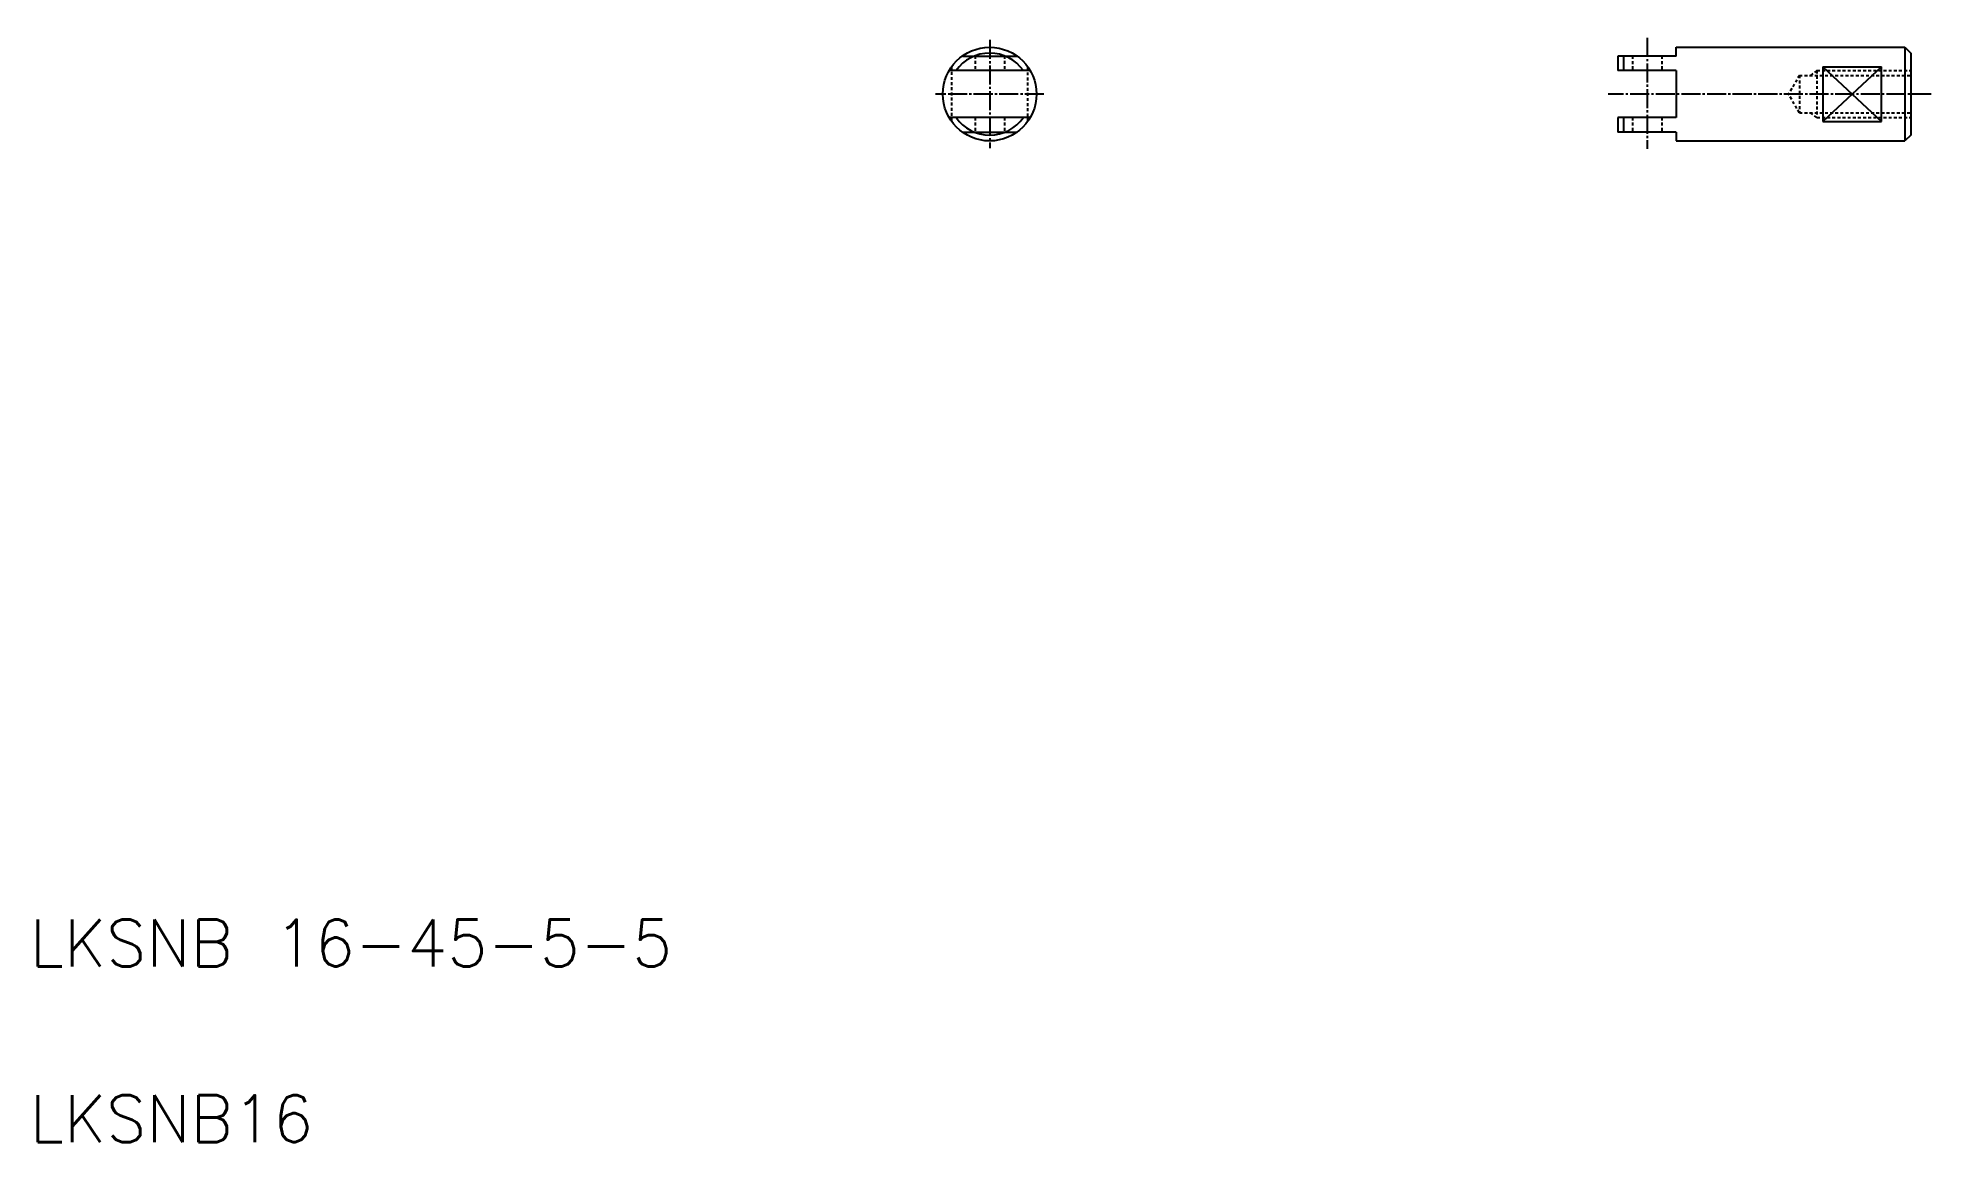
# Model space of a CAD drawing. Extents: x 21 to 344, y 20 to 209.
import ezdxf

# ---------------------------------------------------------------- set-up
doc = ezdxf.new("R2010")
doc.units = 0
doc.header["$LTSCALE"] = 0.25
doc.linetypes.add('CENTER', pattern=[17.5, 13, -1.5, 1.5, -1.5])
doc.linetypes.add('DASHED', pattern=[3.5, 2, -1.5])
doc.layers.get('0').update_dxf_attribs({"linetype": 'CONTINUOUS'})
doc.styles.get("Standard").update_dxf_attribs({"font": 'txt.shx'})

msp = doc.modelspace()

# ---------------------------------------------------------------- linework, layer by layer
at = {"color": 1, "linetype": 'CENTER'}
for p, q in [((183.81, 208.24), (183.81, 189.73)), ((295.99, 208.6), (295.99, 189.66)), ((193.07, 198.99), (174.56, 198.99)), ((344.48, 198.99), (289.36, 198.99))]:
    msp.add_line(p, q, dxfattribs=at)
for p, q in [((300.99, 206.99), (339.99, 206.99)), ((300.99, 205.49), (300.99, 206.99)), ((303.99, 206.99), (303.99, 206.99)), ((315.99, 206.99), (315.99, 206.99)), ((339.99, 206.99), (339.99, 190.99)), ((339.99, 206.99), (340.99, 205.99)), ((179.15, 205.49), (188.48, 205.49)), ((290.99, 205.49), (290.99, 202.99)), ((300.99, 205.49), (290.99, 205.49)), ((291.99, 205.49), (291.99, 202.99)), ((325.99, 203.65), (335.99, 203.65)), ((325.99, 203.65), (325.99, 194.32)), ((335.99, 194.32), (335.99, 203.65)), ((340.99, 205.99), (340.99, 191.99)), ((190.74, 202.99), (176.88, 202.99)), ((300.99, 202.99), (290.99, 202.99)), ((300.99, 202.99), (300.99, 194.99)), ((190.74, 194.99), (176.88, 194.99)), ((300.99, 194.99), (290.99, 194.99)), ((290.99, 194.99), (290.99, 192.49)), ((291.99, 194.99), (291.99, 192.49)), ((325.99, 194.32), (335.99, 194.32)), ((179.15, 192.49), (188.48, 192.49)), ((300.99, 192.49), (290.99, 192.49)), ((300.99, 192.49), (300.99, 190.99)), ((300.99, 190.99), (339.99, 190.99)), ((340.99, 191.99), (339.99, 190.99))]:
    msp.add_line(p, q)
at = {"linetype": 'DASHED'}
for p, q in [((177.31, 203.65), (177.31, 194.32)), ((190.31, 194.32), (190.31, 203.65)), ((321.99, 202.19), (320.14, 198.99)), ((321.99, 202.19), (340.99, 202.19)), ((321.99, 202.19), (321.99, 195.79)), ((324.99, 202.99), (324.99, 194.99)), ((321.99, 195.79), (320.14, 198.99)), ((321.99, 195.79), (340.99, 195.79))]:
    msp.add_line(p, q, dxfattribs=at)
at = {"color": 3, "linetype": 'DASHED'}
for p, q in [((181.31, 205.53), (181.31, 202.99)), ((186.31, 205.53), (186.31, 202.99)), ((293.49, 205.49), (293.49, 202.99)), ((298.49, 205.49), (298.49, 202.99)), ((324.99, 202.99), (323.87, 202.19)), ((324.99, 202.99), (340.99, 202.99)), ((181.31, 194.99), (181.31, 192.45)), ((186.31, 194.99), (186.31, 192.45)), ((293.49, 194.99), (293.49, 192.49)), ((298.49, 194.99), (298.49, 192.49)), ((324.99, 194.99), (323.87, 195.79)), ((324.99, 194.99), (340.99, 194.99))]:
    msp.add_line(p, q, dxfattribs=at)
at = {"color": 3}
for p, q in [((325.99, 203.65), (335.99, 194.32)), ((335.99, 203.65), (325.99, 194.32))]:
    msp.add_line(p, q, dxfattribs=at)
msp.add_circle((183.81, 198.99), 8)
for start, end in [(34.8499, 145.1501), (214.8499, 325.1501)]:
    msp.add_arc((183.81, 198.99), 7, start, end)

# ---------------------------------------------------------------- texts
for s, p in [('LKSNB 16-45-5-5', (20, 50)), ('LKSNB16', (20, 20))]:
    msp.add_text(s, height=8).set_placement(p)

doc.saveas('drawing.dxf')
